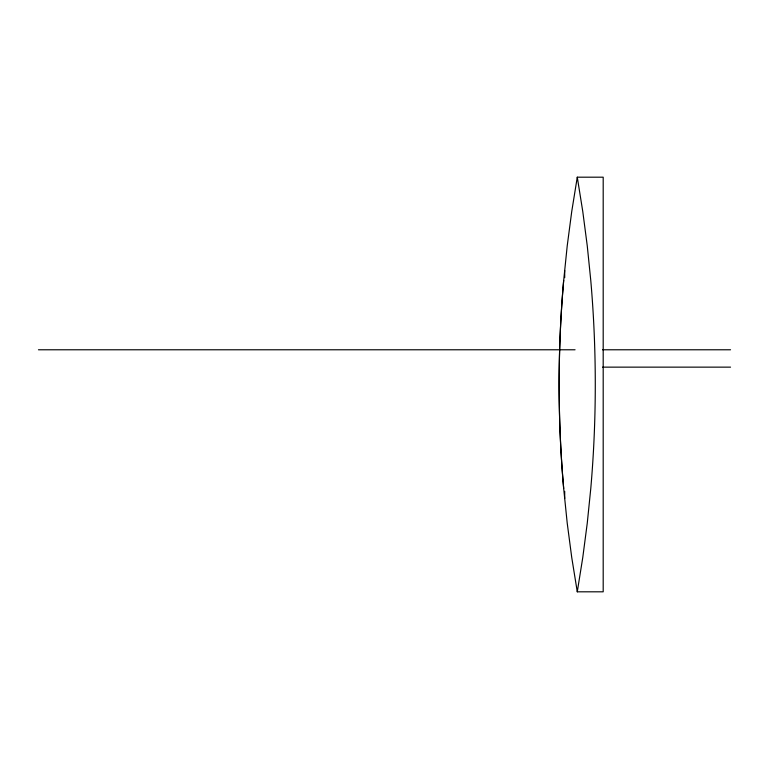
<?xml version="1.0" encoding="UTF-8"?>
<svg xmlns="http://www.w3.org/2000/svg" width="769" height="769" viewBox="0 0 769 769"><rect width="100%" height="100%" fill="white"/><g stroke="black" fill="none" stroke-linecap="round" stroke-linejoin="round"><path stroke-width="1.15" d="M563.687 280.445L567.214 245.897L571.742 211.475L577.279 177.187L603.194 177.187L603.194 591.813L577.279 591.813L571.742 557.525L567.214 523.103L563.687 488.555A843.237 594.014 90 0 1 563.677 280.445A1193.699 1193.699 0 0 0 563.687 488.555M577.279 591.813L582.767 557.525L587.266 523.103L590.775 488.555A849.534 598.445 -90 0 0 590.775 280.445L587.266 245.897L582.767 211.475L577.279 177.187M38.45 349.78L575.068 349.78M602.579 349.78L730.55 349.78M602.579 367.14L730.55 367.14M564.706 270.477L564.706 277.676M564.706 491.324L564.706 498.523"/></g></svg>
